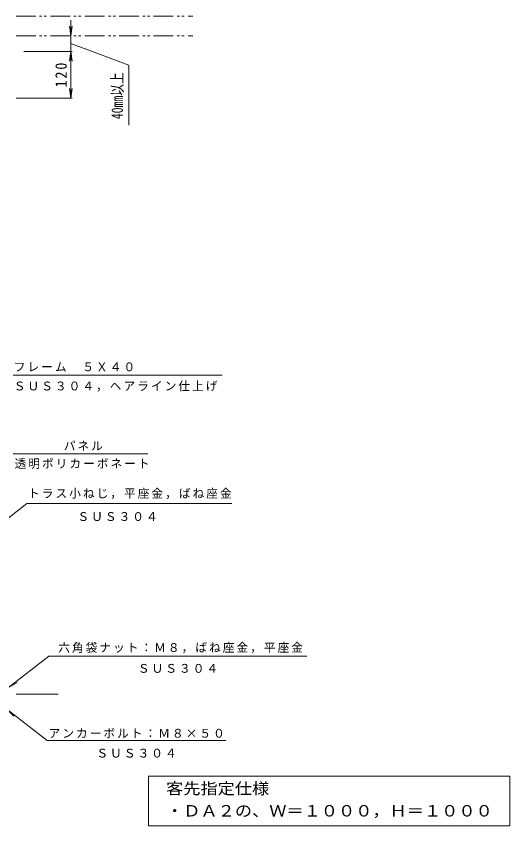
# Model space of a CAD drawing. Units: millimetres at full size, sheet at 1:10; details may follow other scales. Extents: x -890 to 1816, y -1357 to 1045.
# Drawn here: x 553 to 1816, y -1109 to 964 of the extents above; entities that cross this region are included whole.
import ezdxf
from ezdxf.enums import TextEntityAlignment as Align

# ---------------------------------------------------------------- set-up
doc = ezdxf.new("R2010")
doc.units = ezdxf.units.MM
doc.header["$LTSCALE"] = 10
doc.linetypes.add('DOUBLE_CHAIN1', pattern=[8.8, 5, -1, 0.6, -0.6, 0.6, -1])
for name, color, linetype, lineweight in [('0-4_その他', 7, 'Continuous', 9), ('0-5_寸法', 2, 'Continuous', 9), ('0-F', 7, 'Continuous', 9), ('F-5_F-5ﾚｲﾔ', 2, 'Continuous', 9)]:
    doc.layers.add(name, color=color, linetype=linetype, lineweight=lineweight)
doc.styles.add('ＭＳ ゴシック', font='')
doc.styles.get('ＭＳ ゴシック').set_extended_font_data('MS Gothic')

msp = doc.modelspace()

# ---------------------------------------------------------------- linework, layer by layer
at = {"layer": '0-4_その他'}
for p, q in [((692.5, 874.19), (692.5, 954.13)), ((692.5, 914.19), (689.24, 938.97)), ((692.5, 914.19), (695.76, 938.97)), ((695.5, 874.19), (572.5, 874.19)), ((692.5, 874.19), (689.24, 849.4)), ((692.5, 754.19), (692.5, 874.19)), ((692.5, 874.19), (695.76, 849.4)), ((692.5, 754.19), (689.24, 778.97)), ((692.5, 754.19), (695.76, 778.97)), ((695.5, 754.19), (552.5, 754.19)), ((544.86, 44.68), (1079.68, 44.68)), ((544.86, -156.8), (889.82, -156.8)), ((579.86, -283.77), (1104.7, -283.77)), ((636.11, -674.24), (533.25, -755.08)), ((533.25, -755.08), (554.75, -742.33))]:
    msp.add_line(p, q, dxfattribs=at)
at = {"layer": '0-5_寸法', "color": 7, "linetype": 'DOUBLE_CHAIN1'}
for p, q in [((552.5, 964.19), (1004.39, 964.19)), ((552.5, 914.19), (1004.39, 914.19))]:
    msp.add_line(p, q, dxfattribs=at)
at = {"layer": '0-5_寸法', "color": 7}
for p, q in [((840.83, 838.9), (692.5, 894.16)), ((840.83, 838.9), (840.83, 685.26)), ((636.11, -674.24), (1296.95, -674.24)), ((552.5, -771.61), (660.27, -771.61)), ((631.81, -890.85), (1089.01, -890.85))]:
    msp.add_line(p, q, dxfattribs=at)
msp.add_lwpolyline([(631.81, -890.85), (528.95, -810.01), (546.42, -827.89)], dxfattribs=at)
at = {"layer": '0-F'}
msp.add_lwpolyline([(579.86, -283.77), (477, -364.61), (494.47, -346.73)], dxfattribs=at)
at = {"layer": 'F-5_F-5ﾚｲﾔ', "color": 7}
for q in [(891.34, -1109.05), (1816.13, -982.05)]:
    msp.add_line((891.34, -982.05), q, dxfattribs=at)
msp.add_lwpolyline([(891.34, -1109.05), (1816.13, -1109.05), (1816.13, -982.05)], dxfattribs=at)

# ---------------------------------------------------------------- texts
at = {"layer": '0-4_その他', "color": 2, "style": 'ＭＳ ゴシック', "width": 0.75}
msp.add_text('40㎜以上', height=29.33, rotation=90, dxfattribs=at).set_placement((834.49, 700.58), align=Align.BOTTOM_LEFT)
at = {"layer": '0-4_その他', "color": 2, "insert": (682.5, 781.69), "char_height": 29.33, "attachment_point": 7, "rotation": 90, "style": 'ＭＳ ゴシック'}
msp.add_mtext('\\T1.27;\\W0.9;120', dxfattribs=at)
at = {"layer": '0-5_寸法', "color": 7, "char_height": 21.99, "attachment_point": 7, "style": 'ＭＳ ゴシック'}
for s, insert in [('\\T1.17;フレーム\u3000５Ｘ４０', (546.41, 53.88)), ('\\T1.17;ＳＵＳ３０４，ヘアライン仕上げ', (546.41, 2.64)), ('\\T1.17;パネル', (674.4, -148.5)), ('\\T1.17;透明ポリカーボネート', (548.42, -195.37)), ('\\T1.17;トラス小ねじ，平座金，ばね座金', (582.95, -272.29)), ('\\T1.17;ＳＵＳ３０４', (709.4, -328.76)), ('\\T1.17;六角袋ナット：Ｍ８，ばね座金，平座金', (660.18, -667.04)), ('\\T1.17;ＳＵＳ３０４', (864.03, -717.55)), ('\\T1.17;アンカーボルト：Ｍ８×５０', (635.52, -884.69)), ('\\T1.17;ＳＵＳ３０４', (757.91, -934.69))]:
    msp.add_mtext(s, dxfattribs=dict(at, insert=insert))
at = {"layer": 'F-5_F-5ﾚｲﾔ', "style": 'ＭＳ ゴシック', "width": 1.1}
for s, p in [('客先指定仕様', (936.34, -1037.05)), ('・ＤＡ２の、Ｗ＝１０００，Ｈ＝１０００', (936.34, -1094.05))]:
    msp.add_text(s, height=29.33, dxfattribs=at).set_placement(p, align=Align.BOTTOM_LEFT)

doc.saveas('drawing.dxf')
